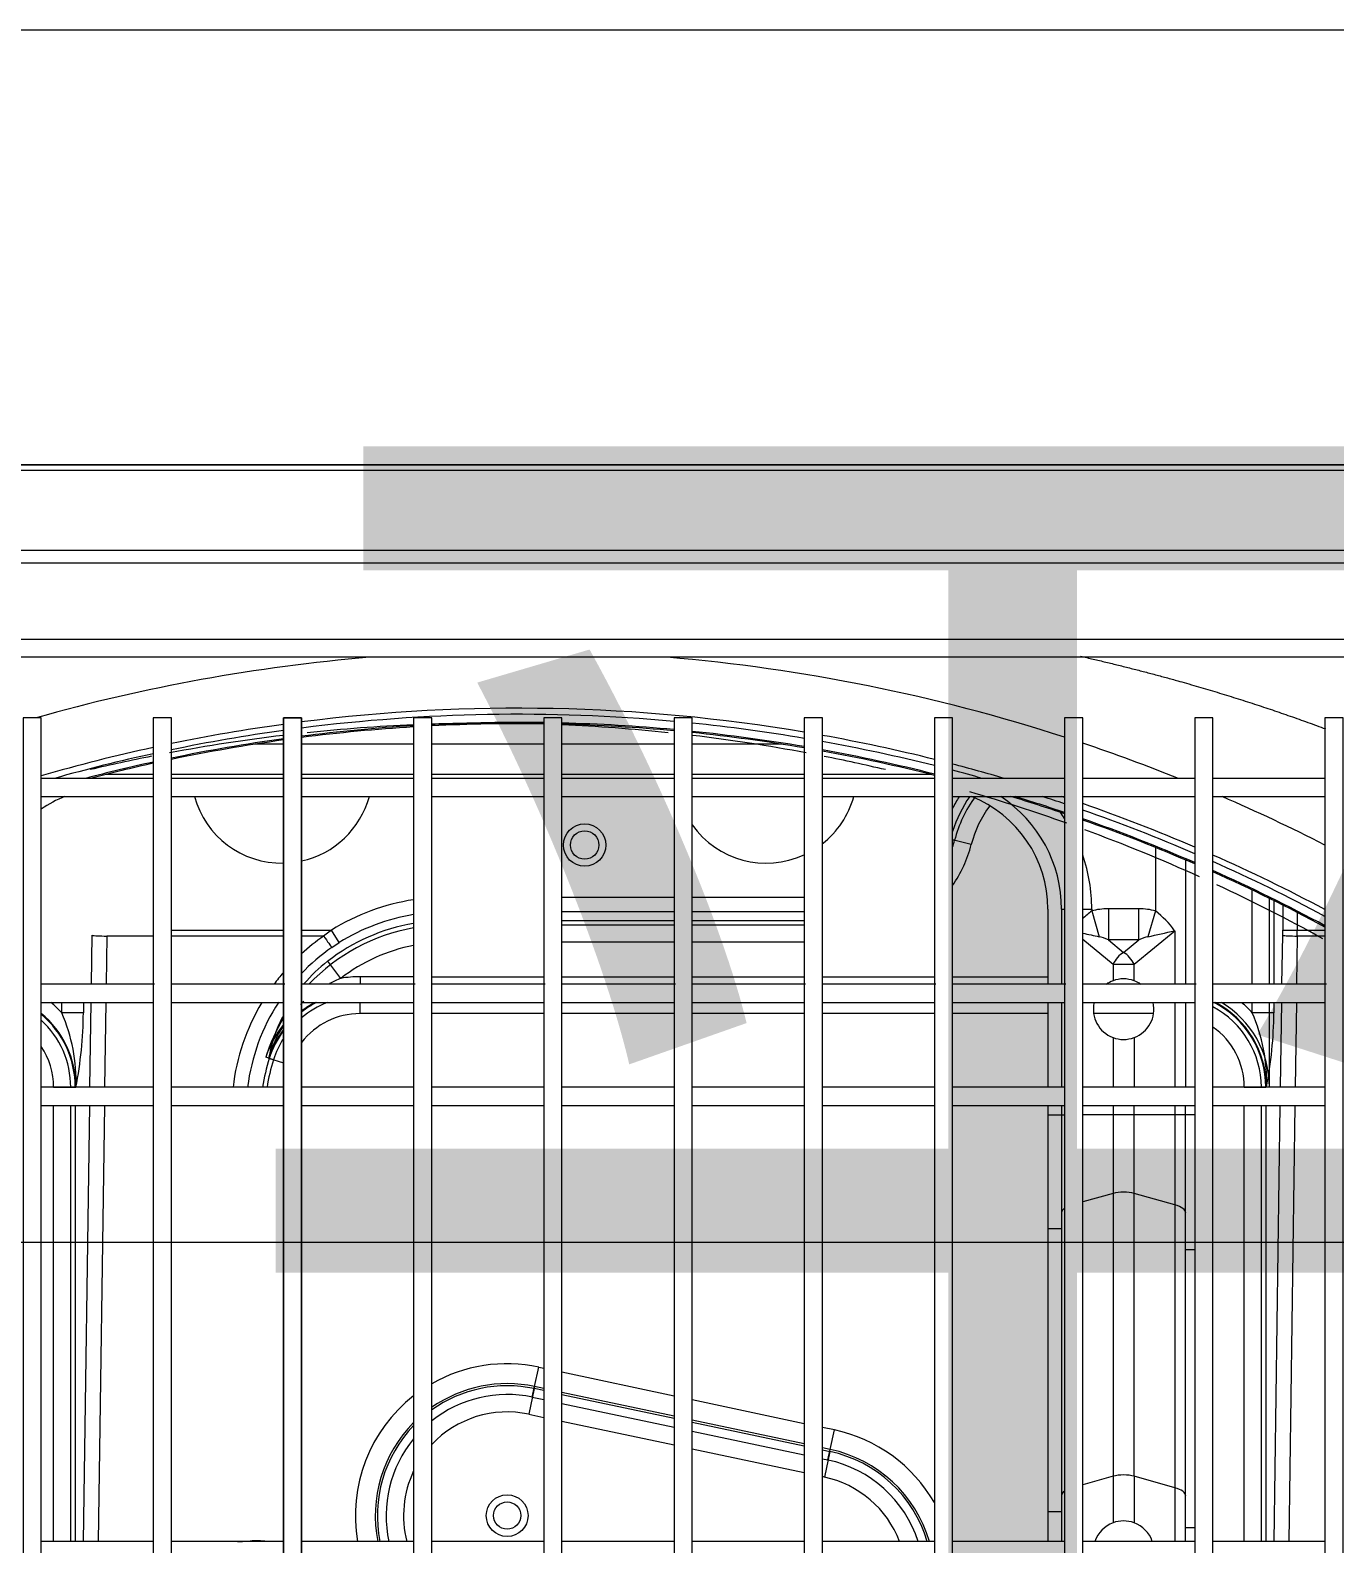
# Model space of a CAD drawing. Header units: millimetres. Extents: x 147592 to 201688, y -27981 to 8299.
# Drawn here: x 166369.6 to 166584.9, y -359.8 to -110 of the extents above; entities that cross this region are included whole.
import ezdxf

# ---------------------------------------------------------------- set-up
doc = ezdxf.new("R2010")
doc.units = ezdxf.units.MM
for name, color, linetype, lineweight in [('A-DETL-____-WIDE', 7, 'Continuous', 80), ('G-____-____-TEXT', 7, 'Continuous', 5), ('G-XREF-____-OTLN', 7, 'Continuous', 5), ('M-EQPM-____-OTLN', 7, 'Continuous', 5), ('S-FNDN-____-OTLN', 7, 'Continuous', 5)]:
    doc.layers.add(name, color=color, linetype=linetype, lineweight=lineweight)
doc.styles.add('黑体_2', font='', dxfattribs={"height": 200})
doc.styles.get('黑体_2').set_extended_font_data('SimHei')

# ---------------------------------------------------------------- blocks, each defined once
blk = doc.blocks.new('YXQH_AR_B9-20_rvt-1-二层给排水_消防平面图')
at = {"layer": 'G-____-____-TEXT', "color": 251, "true_color": 0x515151, "insert": (166395.92, -189.53), "char_height": 200, "width": 737.5525, "attachment_point": 1, "style": '黑体_2'}
blk.add_mtext('平台', dxfattribs=at)
blk = doc.blocks.new('YXQH_ST_B9-20_rvt-1-二层给排水_消防平面图')
at = {"layer": 'S-FNDN-____-OTLN', "color": 251, "lineweight": 18, "true_color": 0x515151}
for p, q in [((167600.01, -110), (165600.01, -110)), ((165600.01, -310), (167600.01, -310))]:
    blk.add_line(p, q, dxfattribs=at)
blk = doc.blocks.new('RUXYQ18BA - top_dwg-2871796-二层给排水_消防平面图')
at = {"layer": 'G-XREF-____-OTLN'}
for p, q in [((693.35, 223.41), (283.51, 223.41)), ((433.2, 203.41), (414.71, 203.41)), ((433.2, 204.07), (425.96, 204.07)), ((454.69, 204.07), (436.2, 204.07)), ((454.69, 203.41), (436.2, 203.41)), ((476.19, 204.07), (457.69, 204.07)), ((476.19, 203.41), (457.69, 203.41)), ((497.68, 204.07), (479.18, 204.07)), ((497.68, 203.41), (479.18, 203.41)), ((519.17, 204.07), (500.68, 204.07)), ((519.17, 203.41), (500.68, 203.41)), ((540.66, 204.07), (522.17, 204.07)), ((540.66, 203.41), (522.17, 203.41)), ((560.9, 204.07), (543.66, 204.07)), ((562.15, 203.41), (543.66, 203.41)), ((583.64, 203.41), (565.15, 203.41)), ((605.13, 203.41), (586.64, 203.41)), ((626.63, 203.41), (608.13, 203.41)), ((414.71, 200.42), (433.2, 200.42)), ((436.2, 200.42), (454.69, 200.42)), ((457.69, 200.42), (476.19, 200.42)), ((479.18, 200.42), (497.68, 200.42)), ((500.68, 200.42), (519.17, 200.42)), ((522.17, 200.42), (540.66, 200.42)), ((543.66, 200.42), (562.15, 200.42)), ((565.15, 200.42), (583.64, 200.42)), ((586.64, 200.42), (605.13, 200.42)), ((608.13, 200.42), (626.63, 200.42)), ((603.63, 189.94), (603.63, 169.43)), ((617.47, 169.43), (617.47, 183.59)), ((580.89, 181.83), (580.89, 169.43)), ((583.14, 181.83), (583.14, 169.43)), ((519.17, 179.22), (500.68, 179.22)), ((540.66, 179.22), (522.17, 179.22)), ((433.2, 169.43), (414.71, 169.43)), ((454.69, 169.43), (436.2, 169.43)), ((476.19, 169.43), (457.69, 169.43)), ((497.68, 169.43), (479.18, 169.43)), ((519.17, 169.43), (500.68, 169.43)), ((540.66, 169.43), (522.17, 169.43)), ((562.15, 169.43), (543.66, 169.43)), ((583.64, 169.43), (565.15, 169.43)), ((605.13, 169.43), (586.64, 169.43)), ((626.63, 169.43), (608.13, 169.43)), ((414.71, 166.43), (433.2, 166.43)), ((436.2, 166.43), (454.69, 166.43)), ((457.69, 166.43), (476.19, 166.43)), ((479.18, 166.43), (497.68, 166.43)), ((500.68, 166.43), (519.17, 166.43)), ((522.17, 166.43), (540.66, 166.43)), ((543.66, 166.43), (562.15, 166.43)), ((565.15, 166.43), (583.64, 166.43)), ((580.89, 166.43), (580.89, 152.43)), ((583.14, 166.43), (583.14, 152.43)), ((586.64, 166.43), (605.13, 166.43)), ((603.63, 166.43), (603.63, 152.43)), ((608.13, 166.43), (626.63, 166.43)), ((617.47, 152.44), (617.47, 166.43)), ((433.2, 152.43), (414.71, 152.43)), ((419.59, 152.43), (419.59, 152.44)), ((454.69, 152.43), (436.2, 152.43)), ((476.19, 152.43), (457.69, 152.43)), ((497.68, 152.43), (479.18, 152.43)), ((519.17, 152.43), (500.68, 152.43)), ((540.66, 152.43), (522.17, 152.43)), ((562.15, 152.43), (543.66, 152.43)), ((583.64, 152.43), (565.15, 152.43)), ((605.13, 152.43), (586.64, 152.43)), ((626.63, 152.43), (608.13, 152.43)), ((616.13, 152.43), (616.13, 152.44)), ((414.71, 149.44), (433.2, 149.44)), ((419.59, 77.46), (419.59, 149.44)), ((436.2, 149.44), (454.69, 149.44)), ((457.69, 149.44), (476.19, 149.44)), ((479.18, 149.44), (497.68, 149.44)), ((500.68, 149.44), (519.17, 149.44)), ((522.17, 149.44), (540.66, 149.44)), ((543.66, 149.44), (562.15, 149.44)), ((565.15, 149.44), (583.64, 149.44)), ((586.64, 149.44), (605.13, 149.44)), ((608.13, 149.44), (626.63, 149.44)), ((616.13, 77.46), (616.13, 149.44)), ((495.78, 101.29), (497.68, 100.89)), ((500.68, 100.25), (519.17, 96.32)), ((522.17, 95.69), (540.66, 91.75)), ((543.66, 91.12), (544.59, 90.92)), ((433.2, 77.46), (414.71, 77.46)), ((454.69, 77.46), (436.2, 77.46)), ((476.19, 77.46), (457.69, 77.46)), ((497.68, 77.46), (479.18, 77.46)), ((519.17, 77.46), (500.68, 77.46)), ((540.66, 77.46), (522.17, 77.46)), ((562.15, 77.46), (543.66, 77.46)), ((583.64, 77.46), (565.15, 77.46)), ((605.13, 77.46), (586.64, 77.46)), ((626.63, 77.46), (608.13, 77.46))]:
    blk.add_line(p, q, dxfattribs=at)
at = {"layer": 'G-XREF-____-OTLN', "color": 251, "true_color": 0x666666}
for p, q in [((454.69, 209.07), (450.04, 209.07)), ((476.19, 209.07), (457.69, 209.07)), ((497.68, 209.07), (479.18, 209.07)), ((519.17, 209.07), (500.68, 209.07)), ((536.91, 209.07), (522.17, 209.07)), ((425.96, 204.21), (425.96, 204.07)), ((560.9, 204.23), (560.9, 204.07)), ((583.64, 200.27), (583.21, 200.42)), ((614.63, 169.43), (614.63, 184.97)), ((500.68, 183.81), (519.17, 183.81)), ((522.17, 183.81), (540.66, 183.81)), ((618.2, 183.23), (618.2, 169.43)), ((519.17, 181.4), (500.68, 181.4)), ((500.68, 179.95), (519.17, 179.95)), ((540.66, 181.4), (522.17, 181.4)), ((522.17, 179.95), (540.66, 179.95)), ((583.14, 181.83), (583.64, 181.83)), ((622.06, 181.28), (622.06, 178.37)), ((423, 169.43), (423.11, 177.52)), ((436.2, 178.37), (454.69, 178.37)), ((454.69, 177.39), (436.2, 177.39)), ((457.69, 178.37), (462.62, 178.37)), ((619.53, 169.43), (619.65, 177.52)), ((519.17, 176.38), (500.68, 176.38)), ((540.66, 176.38), (522.17, 176.38)), ((464.19, 170.41), (462, 173.24)), ((591.64, 172.76), (595.14, 172.76)), ((479.18, 170.69), (497.68, 170.69)), ((500.68, 170.69), (519.17, 170.69)), ((522.17, 170.69), (540.66, 170.69)), ((543.66, 170.69), (562.15, 170.69)), ((565.15, 170.69), (580.89, 170.69)), ((422.76, 152.43), (422.95, 166.43)), ((425.37, 166.43), (425.17, 152.43)), ((601.82, 166.43), (601.82, 152.43)), ((619.29, 152.43), (619.49, 166.43)), ((621.91, 166.43), (621.71, 152.43)), ((497.68, 164.59), (479.18, 164.59)), ((519.17, 164.59), (500.68, 164.59)), ((540.66, 164.59), (522.17, 164.59)), ((562.15, 164.59), (543.66, 164.59)), ((580.89, 164.59), (565.15, 164.59)), ((598.33, 164.59), (588.45, 164.59)), ((591.64, 160.65), (591.64, 152.43)), ((595.14, 160.65), (595.14, 152.43)), ((453.05, 156.99), (451.78, 157.39)), ((617.47, 152.44), (616.13, 152.44)), ((616.86, 152.44), (616.86, 152.43)), ((416.76, 77.46), (416.76, 149.44)), ((420.33, 149.44), (420.33, 77.46)), ((421.7, 77.46), (422.71, 149.44)), ((425.13, 149.44), (424.12, 77.46)), ((613.29, 77.46), (613.29, 149.44)), ((616.86, 149.44), (616.86, 77.46)), ((618.24, 77.46), (619.25, 149.44)), ((621.67, 149.44), (620.66, 77.46)), ((601.82, 133.04), (595.14, 134.93)), ((583.14, 129.06), (580.89, 129.06)), ((605.13, 125.63), (603.63, 125.63)), ((500.68, 105.45), (519.17, 101.51)), ((519.17, 98.15), (500.68, 102.08)), ((500.68, 101.73), (519.17, 97.8)), ((522.17, 100.88), (540.66, 96.95)), ((540.66, 93.58), (522.17, 97.51)), ((519.17, 93.37), (500.68, 97.3)), ((522.17, 97.16), (540.66, 93.23)), ((540.66, 88.8), (522.17, 92.73)), ((591.64, 88.23), (586.64, 86.82)), ((583.14, 82.37), (580.89, 82.37)), ((603.63, 79.77), (605.13, 79.77))]:
    blk.add_line(p, q, dxfattribs=at)
at = {"layer": 'G-XREF-____-OTLN', "flags": 128}
for points in [[(183.55, 255.19), (243.11, 255.19), (262.78, 255.19), (267.56, 255.19), (1319.06, 255.19), (1323.84, 255.19), (1343.51, 255.19), (1403.06, 255.19)], [(580.89, 149.44), (580.89, 147.91), (580.89, 129.06), (580.89, 82.37), (580.89, 77.46)], [(583.14, 149.44), (583.14, 147.91), (583.14, 129.06), (583.14, 82.37), (583.14, 77.46)], [(603.63, 77.46), (603.63, 79.77), (603.63, 125.63), (603.63, 147.91), (603.63, 149.44)]]:
    blk.add_lwpolyline(points, dxfattribs=at)
at = {"layer": 'G-XREF-____-OTLN', "color": 251, "true_color": 0x666666, "flags": 128}
for points in [[(267.56, 241.08), (1319.06, 241.08), (1319.06, 254.32), (1319.06, 255.19)], [(1319.06, 241.08), (1319.06, 238.96), (267.56, 238.96), (267.56, 241.08), (267.56, 254.32), (1319.06, 254.32)], [(283.51, 223.41), (283.51, 226.41), (693.35, 226.41), (693.35, 223.41)], [(568.24, 192.5), (565.15, 193.29), (565.49, 193.21)], [(598.64, 192.01), (598.64, 181.54), (597.4, 177.29)], [(619.65, 182.51), (619.65, 178.37), (622.06, 178.37), (626.63, 178.37)], [(586.64, 181.83), (588.14, 181.83), (588.14, 181.54), (589.38, 177.29)], [(595.9, 176.77), (590.88, 176.77), (593.39, 174.7), (595.9, 176.77), (595.9, 181.9), (590.88, 181.9), (590.88, 176.77)], [(433.2, 177.39), (425.52, 177.39), (425.41, 169.43)], [(462.69, 175.53), (463.9, 176.32), (462.62, 178.37), (461.33, 177.39), (457.69, 177.39)], [(595.14, 170.01), (595.14, 172.76), (601.82, 178.27), (601.82, 169.43)], [(626.63, 177.39), (622.06, 177.39), (621.95, 169.43)], [(586.64, 176.88), (591.64, 172.76), (591.64, 170.01)], [(476.19, 170.69), (467.34, 170.69), (467.34, 169.43)], [(421.67, 166.43), (421.67, 164.73), (418.09, 164.73), (418.09, 166.43)], [(476.19, 164.59), (467.34, 164.59), (467.34, 166.43)], [(618.2, 166.43), (618.2, 164.73), (614.63, 164.73), (614.63, 166.43)], [(452.35, 157.21), (452.25, 157.24), (454.69, 156.46)], [(416.76, 152.43), (416.76, 152.44), (420.33, 152.44)], [(420.33, 152.44), (420.44, 152.44), (419.59, 152.44)], [(613.29, 152.43), (613.29, 152.44), (616.86, 152.44)], [(580.89, 147.91), (583.14, 147.91), (583.64, 147.91)], [(591.64, 149.44), (591.64, 147.91), (586.64, 147.91)], [(595.14, 88.23), (595.14, 134.93), (595.14, 147.91), (591.64, 147.91), (591.64, 134.93), (586.64, 133.52)], [(601.82, 149.44), (601.82, 147.91), (595.14, 147.91), (595.14, 149.44)], [(605.13, 147.91), (603.63, 147.91), (601.82, 147.91), (601.82, 133.04), (601.82, 86.34), (601.82, 77.46)], [(591.64, 134.93), (591.64, 88.23), (591.64, 80.55)], [(495.78, 101.29), (496.15, 103.04), (496.84, 106.26), (497.68, 106.08)], [(497.68, 102.37), (496.08, 102.7), (495.18, 98.47), (497.68, 97.94)], [(497.68, 102.72), (496.15, 103.04), (496.08, 102.7)], [(544.59, 90.92), (544.96, 92.67), (545.65, 95.89), (543.66, 96.31)], [(544.89, 92.33), (544.96, 92.67), (543.66, 92.95)], [(543.66, 92.59), (544.89, 92.33), (543.99, 88.1), (543.66, 88.17)], [(601.82, 86.34), (595.14, 88.23), (595.14, 80.55)], [(450.91, 77.6), (449.53, 77.6), (451.64, 77.6)]]:
    blk.add_lwpolyline(points, dxfattribs=at)
at = {"layer": 'G-XREF-____-OTLN', "flags": 128}
for points in [[(411.71, -361.36), (414.71, -361.36), (414.71, 213.41), (411.71, 213.41)], [(433.2, -361.36), (436.2, -361.36), (436.2, 213.41), (433.2, 213.41)], [(454.69, 213.41), (457.69, 213.41), (457.69, -361.36), (454.69, -361.36)], [(476.19, -361.36), (479.18, -361.36), (479.18, 213.41), (476.19, 213.41)], [(500.68, -361.36), (500.68, 213.41), (497.68, 213.41), (497.68, -361.36)], [(522.17, -361.36), (522.17, 213.41), (519.17, 213.41), (519.17, -361.36)], [(543.66, -361.36), (543.66, 213.41), (540.66, 213.41), (540.66, -361.36)], [(565.15, -361.36), (565.15, 213.41), (562.15, 213.41), (562.15, -361.36)], [(586.64, -361.36), (586.64, 213.41), (583.64, 213.41), (583.64, -361.36)], [(608.13, -361.36), (608.13, 213.41), (605.13, 213.41), (605.13, -361.36)], [(629.62, -361.36), (629.62, 213.41), (626.63, 213.41), (626.63, -361.36)]]:
    blk.add_lwpolyline(points, close=True, dxfattribs=at)
at = {"layer": 'G-XREF-____-OTLN'}
for centre, radius in [((504.42, 192.42), 3.5), ((504.42, 192.42), 3.5), ((504.42, 192.42), 2.35), ((491.63, 81.74), 2.25)]:
    blk.add_circle(centre, radius, dxfattribs=at)
at = {"layer": 'G-XREF-____-OTLN', "color": 251, "true_color": 0x666666}
blk.add_circle((491.63, 81.74), 3.45, dxfattribs=at)
at = {"layer": 'G-XREF-____-OTLN'}
for centre, radius, start, end in [((493.47, -68.44), 292.88, 94.8137, 105.7736), ((493.47, -68.44), 292.88, 72.0691, 85.1863), ((493.47, -68.44), 281.09, 89.143, 92.9138), ((493.47, -68.44), 280.89, 89.1424, 92.9158), ((493.47, -68.44), 281.09, 84.755, 88.5316), ((493.47, -68.44), 280.89, 84.7513, 88.5306), ((493.47, -68.44), 281.09, 97.9298, 101.7563), ((493.47, -68.44), 281.09, 93.526, 97.3131), ((493.47, -68.44), 280.89, 93.5285, 97.3183), ((493.47, -68.44), 281.09, 80.3358, 84.1409), ((493.47, -68.44), 280.89, 80.3289, 84.1367), ((493.47, -68.44), 280.89, 97.9355, 101.7648), ((493.47, -68.44), 281.09, 75.8577, 79.7152), ((493.47, -68.44), 280.89, 75.8474, 79.7078), ((493.47, -68.44), 292.88, 68.158, 71.4514), ((493.47, -68.44), 281.09, 102.3814, 104.723), ((493.47, -68.44), 280.89, 102.3903, 104.567), ((425.96, 181.83), 22.24, 90, 91.5463), ((560.9, 181.83), 22.24, 88.1957, 90), ((425.96, 181.83), 19.99, 111.5893, 124.2289), ((454.44, 204.42), 14.99, 195.4783, 270.955), ((454.44, 204.42), 14.99, 195.4783, 270.955), ((454.44, 204.42), 14.99, 282.5133, 344.5217), ((454.44, 204.42), 14.99, 282.5133, 344.5217), ((534.41, 204.42), 14.99, 308.0731, 344.5217), ((534.41, 204.42), 14.99, 308.0731, 344.5217), ((586.14, 187.87), 21.33, 143.9877, 165.5225), ((560.9, 181.83), 19.99, 0, 68.4107), ((560.9, 181.83), 22.24, 360, 56.7009), ((493.47, -68.44), 280.89, 71.2755, 73.172), ((493.47, -68.44), 281.09, 71.2893, 73.0377), ((493.47, -68.44), 292.88, 62.959, 66.6318), ((534.41, 204.42), 14.99, 215.2475, 294.6243), ((534.41, 204.42), 14.99, 215.2475, 294.6243), ((493.47, -68.44), 281.09, 66.5938, 70.6427), ((493.47, -68.44), 280.89, 66.5761, 70.6284), ((547.43, 197.87), 18.65, 341.8306, 345.5225), ((493.47, -68.44), 281.09, 61.7249, 65.926), ((493.47, -68.44), 280.89, 61.703, 65.9078), ((481.63, 147.89), 31.33, 100.0077, 136.5654), ((593.39, 165.33), 5, 110.4923, 124.9771), ((593.39, 165.33), 5, 69.5077, 110.4923), ((593.39, 165.33), 5, 55.0229, 69.5077), ((467.34, 152.44), 14.99, 111.0723, 130.0555), ((593.39, 165.33), 5, 167.3273, 249.5077), ((593.39, 165.33), 5, 290.4923, 12.6727), ((601.14, 152.44), 14.99, 0, 62.1819), ((601.14, 152.44), 16.33, 0, 58.9389), ((404.6, 152.44), 14.99, 0, 47.5983), ((481.63, 147.89), 31.33, 149.2952, 162.3421), ((467.34, 152.44), 16.33, 140.7476, 162.3421), ((467.34, 152.44), 14.99, 147.5148, 162.3421), ((593.39, 165.33), 5, 249.5077, 290.4923), ((481.63, 147.89), 29.99, 162.3421, 171.2824), ((491.63, 81.74), 19.99, 78, 128.4851), ((491.63, 81.74), 19.99, 140.5619, 192.3421), ((540.43, 71.36), 19.99, 17.7687, 78), ((593.39, 75.87), 5, 110.4923, 161.0524), ((593.39, 75.87), 5, 69.5077, 110.4923), ((593.39, 75.87), 5, 18.8502, 69.5077)]:
    blk.add_arc(centre, radius, start, end, dxfattribs=at)
at = {"layer": 'G-XREF-____-OTLN', "color": 251, "true_color": 0x666666}
for centre, radius, start, end in [((493.47, -68.44), 283.44, 80.4168, 97.2521), ((493.47, -68.44), 282.44, 84.7802, 97.2779), ((493.47, -68.44), 282.44, 80.3826, 84.169), ((493.47, -68.44), 283.44, 97.8636, 101.6574), ((493.47, -68.44), 282.44, 97.8916, 101.6992), ((493.47, -68.44), 283.44, 75.9775, 79.8014), ((493.47, -68.44), 283.44, 102.277, 106.1339), ((493.47, -68.44), 282.44, 102.3212, 105.7333), ((493.47, -68.44), 282.44, 75.9268, 79.765), ((493.47, -68.44), 283.44, 73.5647, 75.3518), ((493.47, -68.44), 282.44, 74.2667, 75.2988), ((586.14, 187.87), 22.07, 145.3621, 162.0492), ((586.14, 187.87), 23.51, 147.7649, 153.2213), ((493.47, -68.44), 282.44, 71.3822, 72.1602), ((586.14, 187.87), 18.49, 143.3883, 165.5225), ((560.9, 181.83), 27.24, 33.3985, 35.9246), ((493.47, -68.44), 283.44, 66.7994, 70.8097), ((493.47, -68.44), 282.44, 66.7125, 70.7391), ((547.43, 197.87), 21.49, 325.5548, 345.5225), ((560.9, 181.83), 27.24, 360, 19.0991), ((493.47, -68.44), 283.44, 61.9803, 66.1383), ((493.47, -68.44), 282.44, 61.8724, 66.0485), ((481.63, 147.89), 35.92, 98.7166, 121.9533), ((481.63, 147.89), 33.51, 99.3499, 121.9533), ((596.88, 169.83), 14.61, 126.7634, 134.6389), ((589.89, 169.83), 14.61, 35.2865, 53.2366), ((481.63, 147.89), 32.06, 99.7761, 127.7577), ((642.55, 427.54), 255.84, 257.3763, 258.005), ((544.23, 427.54), 255.84, 281.995, 283.0085), ((481.63, 148.39), 33.1, 124.9181, 136.4931), ((481.63, 147.89), 28.49, 101.0165, 127.7577), ((478.2, 152.4), 26.4, 127.8643, 139.6339), ((471.55, 151.75), 20.07, 111.5401, 117.3761), ((467.34, 152.44), 18.25, 90, 99.9613), ((404.6, 152.44), 18.25, 42.3168, 50.0509), ((481.63, 148.39), 33.1, 146.8575, 172.9569), ((471.55, 151.75), 20.07, 132.1958, 134.4716), ((467.34, 152.44), 15.73, 117.1832, 127.8413), ((467.34, 152.44), 15.84, 117.9372, 127.5373), ((601.14, 152.44), 15.73, 0, 62.8168), ((601.14, 152.44), 15.84, 0, 62.0628), ((601.14, 152.44), 18.25, 42.3168, 50.0509), ((404.6, 152.44), 15.84, 0, 50.3249), ((404.6, 152.44), 15.73, 0, 49.9966), ((392.13, 153.41), 28.33, 358.0352, 23.5451), ((354.56, 165.24), 67.11, 349.001, 359.5582), ((478.2, 152.4), 26.4, 153.7808, 169.4295), ((471.55, 151.75), 20.07, 147.4294, 164.1064), ((467.34, 152.44), 12.16, 90, 142.5392), ((601.14, 152.44), 12.16, 0, 54.8572), ((588.66, 153.41), 28.33, 358.0352, 23.5451), ((551.09, 165.24), 67.11, 349.001, 359.5582), ((467.34, 152.44), 15.84, 142.9998, 162.3421), ((467.34, 152.44), 15.73, 143.527, 162.3421), ((404.6, 152.44), 12.16, 0, 33.7207), ((481.63, 147.89), 30.72, 162.3421, 171.4924), ((491.63, 81.74), 25.07, 78, 119.752), ((491.63, 81.74), 21.78, 78, 124.8336), ((491.63, 81.74), 21.43, 78, 125.4803), ((491.63, 81.74), 25.07, 128.0145, 189.8139), ((491.63, 81.74), 17.11, 78, 136.6593), ((491.63, 81.74), 21.78, 135.1434, 191.3143), ((491.63, 81.74), 21.43, 136.0814, 191.4996), ((540.43, 71.36), 25.07, 29.9708, 78), ((540.43, 71.36), 21.78, 16.2667, 78), ((540.43, 71.36), 21.43, 16.537, 78), ((491.63, 81.74), 17.11, 154.5004, 194.4659), ((540.43, 71.36), 17.11, 20.8949, 78)]:
    blk.add_arc(centre, radius, start, end, dxfattribs=at)
for centre, major_axis, ratio, start_param, end_param in [((599.44, 167.76), (-14.36, 11.85), 0.536964, 5.706357, 5.933046), ((587.33, 167.76), (14.36, 11.85), 0.536964, 0.350139, 0.576828), ((425.52, 177.52), (-2.5, 0.04), 0.052331, 0.262167, 1.571531), ((481.63, 148.26), (0, 35.51), 0.999901, 0.608792, 0.739858), ((461.33, 177.52), (-1.43, 2.05), 0.029959, 1.613741, 2.879673), ((615.29, 178.37), (0, 16.29), 0.267949, 4.660029, 4.712389), ((622.06, 177.52), (-2.5, 0.04), 0.052331, 0.262167, 1.571531), ((617.7, 178.37), (0, 18.79), 0.232318, 4.660029, 4.712389), ((599.44, 167.76), (-11.36, 9.37), 0.186691, 5.706357, 5.933046), ((587.33, 167.76), (11.36, 9.37), 0.186691, 0.350139, 0.576828), ((593.39, 172.76), (1.75, 2.12), 0.536964, 0.993968, 1.987936), ((593.39, 172.76), (-1.75, 2.12), 0.536964, 4.295249, 5.289217), ((481.63, 148.26), (0, 35.51), 0.999901, 0.861231, 0.93202), ((481.63, 148.26), (0, 35.51), 0.999901, 1.033564, 1.452881), ((593.39, 134.2), (2.75, 0), 0.342874, 0.880829, 2.260763), ((588.14, 131.72), (5, 0), 0.342874, 2.690566, 3.141593), ((598.64, 131.72), (5, 0), 0.342874, 0, 0.880829), ((593.39, 87.51), (2.75, 0), 0.342874, 0.880829, 2.260763), ((588.14, 85.02), (5, 0), 0.342874, 2.690566, 3.141593), ((598.64, 85.02), (5, 0), 0.342874, 0, 0.880829), ((447.12, 77.6), (2.5, 0.04), 0.052331, 4.711654, 6.021018)]:
    blk.add_ellipse(centre, major_axis=major_axis, ratio=ratio, start_param=start_param, end_param=end_param, dxfattribs=at)
blk.add_open_spline([(586.27, 223.59), (594.82, 221.65), (603.07, 219.32), (615.21, 215.89), (626.7, 211.6)], degree=2, knots=[0.1875174, 0.1875174, 0.1875174, 0.2857143, 0.2857143, 0.4205074, 0.4205074, 0.4205074], dxfattribs=at)
blk = doc.blocks.new('RUXYQ18BA - top_dwg-V211-二层给排水_消防平面图')
at = {"layer": 'A-DETL-____-WIDE'}
blk.add_line((616.86, 152.44), (616.86, 152.43), dxfattribs=at)
at = {"layer": 'G-XREF-____-OTLN'}
for p, q in [((693.35, 223.41), (283.51, 223.41)), ((433.2, 203.41), (414.71, 203.41)), ((433.2, 204.07), (425.96, 204.07)), ((454.69, 204.07), (436.2, 204.07)), ((454.69, 203.41), (436.2, 203.41)), ((476.19, 204.07), (457.69, 204.07)), ((476.19, 203.41), (457.69, 203.41)), ((497.68, 204.07), (479.18, 204.07)), ((497.68, 203.41), (479.18, 203.41)), ((519.17, 204.07), (500.68, 204.07)), ((519.17, 203.41), (500.68, 203.41)), ((540.66, 204.07), (522.17, 204.07)), ((540.66, 203.41), (522.17, 203.41)), ((560.9, 204.07), (543.66, 204.07)), ((562.15, 203.41), (543.66, 203.41)), ((583.64, 203.41), (565.15, 203.41)), ((605.13, 203.41), (586.64, 203.41)), ((626.63, 203.41), (608.13, 203.41)), ((414.71, 200.42), (433.2, 200.42)), ((436.2, 200.42), (454.69, 200.42)), ((457.69, 200.42), (476.19, 200.42)), ((479.18, 200.42), (497.68, 200.42)), ((500.68, 200.42), (519.17, 200.42)), ((522.17, 200.42), (540.66, 200.42)), ((543.66, 200.42), (562.15, 200.42)), ((565.15, 200.42), (583.64, 200.42)), ((586.64, 200.42), (605.13, 200.42)), ((608.13, 200.42), (626.63, 200.42)), ((603.63, 189.94), (603.63, 169.43)), ((617.47, 169.43), (617.47, 183.59)), ((580.89, 181.83), (580.89, 169.43)), ((583.14, 181.83), (583.14, 169.43)), ((519.17, 179.22), (500.68, 179.22)), ((540.66, 179.22), (522.17, 179.22)), ((433.2, 169.43), (414.71, 169.43)), ((454.69, 169.43), (436.2, 169.43)), ((476.19, 169.43), (457.69, 169.43)), ((497.68, 169.43), (479.18, 169.43)), ((519.17, 169.43), (500.68, 169.43)), ((540.66, 169.43), (522.17, 169.43)), ((562.15, 169.43), (543.66, 169.43)), ((583.64, 169.43), (565.15, 169.43)), ((605.13, 169.43), (586.64, 169.43)), ((626.63, 169.43), (608.13, 169.43)), ((414.71, 166.43), (433.2, 166.43)), ((436.2, 166.43), (454.69, 166.43)), ((457.69, 166.43), (476.19, 166.43)), ((479.18, 166.43), (497.68, 166.43)), ((500.68, 166.43), (519.17, 166.43)), ((522.17, 166.43), (540.66, 166.43)), ((543.66, 166.43), (562.15, 166.43)), ((565.15, 166.43), (583.64, 166.43)), ((580.89, 166.43), (580.89, 152.43)), ((583.14, 166.43), (583.14, 152.43)), ((586.64, 166.43), (605.13, 166.43)), ((603.63, 166.43), (603.63, 152.43)), ((608.13, 166.43), (626.63, 166.43)), ((617.47, 152.44), (617.47, 166.43)), ((433.2, 152.43), (414.71, 152.43)), ((419.59, 152.43), (419.59, 152.44)), ((454.69, 152.43), (436.2, 152.43)), ((476.19, 152.43), (457.69, 152.43)), ((497.68, 152.43), (479.18, 152.43)), ((519.17, 152.43), (500.68, 152.43)), ((540.66, 152.43), (522.17, 152.43)), ((562.15, 152.43), (543.66, 152.43)), ((583.64, 152.43), (565.15, 152.43)), ((605.13, 152.43), (586.64, 152.43)), ((626.63, 152.43), (608.13, 152.43)), ((616.13, 152.43), (616.13, 152.44)), ((414.71, 149.44), (433.2, 149.44)), ((419.59, 77.46), (419.59, 149.44)), ((436.2, 149.44), (454.69, 149.44)), ((457.69, 149.44), (476.19, 149.44)), ((479.18, 149.44), (497.68, 149.44)), ((500.68, 149.44), (519.17, 149.44)), ((522.17, 149.44), (540.66, 149.44)), ((543.66, 149.44), (562.15, 149.44)), ((565.15, 149.44), (583.64, 149.44)), ((586.64, 149.44), (605.13, 149.44)), ((608.13, 149.44), (626.63, 149.44)), ((616.13, 77.46), (616.13, 149.44)), ((495.78, 101.29), (497.68, 100.89)), ((500.68, 100.25), (519.17, 96.32)), ((522.17, 95.69), (540.66, 91.75)), ((543.66, 91.12), (544.59, 90.92)), ((433.2, 77.46), (414.71, 77.46)), ((454.69, 77.46), (436.2, 77.46)), ((476.19, 77.46), (457.69, 77.46)), ((497.68, 77.46), (479.18, 77.46)), ((519.17, 77.46), (500.68, 77.46)), ((540.66, 77.46), (522.17, 77.46)), ((562.15, 77.46), (543.66, 77.46)), ((583.64, 77.46), (565.15, 77.46)), ((605.13, 77.46), (586.64, 77.46)), ((626.63, 77.46), (608.13, 77.46))]:
    blk.add_line(p, q, dxfattribs=at)
at = {"layer": 'G-XREF-____-OTLN', "color": 251, "true_color": 0x666666}
for p, q in [((454.69, 209.07), (450.04, 209.07)), ((476.19, 209.07), (457.69, 209.07)), ((497.68, 209.07), (479.18, 209.07)), ((519.17, 209.07), (500.68, 209.07)), ((536.91, 209.07), (522.17, 209.07)), ((425.96, 204.21), (425.96, 204.07)), ((560.9, 204.23), (560.9, 204.07)), ((583.64, 200.27), (583.21, 200.42)), ((614.63, 169.43), (614.63, 184.97)), ((500.68, 183.81), (519.17, 183.81)), ((522.17, 183.81), (540.66, 183.81)), ((618.2, 183.23), (618.2, 169.43)), ((519.17, 181.4), (500.68, 181.4)), ((500.68, 179.95), (519.17, 179.95)), ((540.66, 181.4), (522.17, 181.4)), ((522.17, 179.95), (540.66, 179.95)), ((583.14, 181.83), (583.64, 181.83)), ((622.06, 181.28), (622.06, 178.37)), ((423, 169.43), (423.11, 177.52)), ((436.2, 178.37), (454.69, 178.37)), ((454.69, 177.39), (436.2, 177.39)), ((457.69, 178.37), (462.62, 178.37)), ((619.53, 169.43), (619.65, 177.52)), ((519.17, 176.38), (500.68, 176.38)), ((540.66, 176.38), (522.17, 176.38)), ((464.19, 170.41), (462, 173.24)), ((591.64, 172.76), (595.14, 172.76)), ((479.18, 170.69), (497.68, 170.69)), ((500.68, 170.69), (519.17, 170.69)), ((522.17, 170.69), (540.66, 170.69)), ((543.66, 170.69), (562.15, 170.69)), ((565.15, 170.69), (580.89, 170.69)), ((422.76, 152.43), (422.95, 166.43)), ((425.37, 166.43), (425.17, 152.43)), ((601.82, 166.43), (601.82, 152.43)), ((619.29, 152.43), (619.49, 166.43)), ((621.91, 166.43), (621.71, 152.43)), ((497.68, 164.59), (479.18, 164.59)), ((519.17, 164.59), (500.68, 164.59)), ((540.66, 164.59), (522.17, 164.59)), ((562.15, 164.59), (543.66, 164.59)), ((580.89, 164.59), (565.15, 164.59)), ((598.33, 164.59), (588.45, 164.59)), ((591.64, 160.65), (591.64, 152.43)), ((595.14, 160.65), (595.14, 152.43)), ((453.05, 156.99), (451.78, 157.39)), ((617.47, 152.44), (616.13, 152.44)), ((616.86, 152.44), (616.86, 152.43)), ((416.76, 77.46), (416.76, 149.44)), ((420.33, 149.44), (420.33, 77.46)), ((421.7, 77.46), (422.71, 149.44)), ((425.13, 149.44), (424.12, 77.46)), ((613.29, 77.46), (613.29, 149.44)), ((616.86, 149.44), (616.86, 77.46)), ((618.24, 77.46), (619.25, 149.44)), ((621.67, 149.44), (620.66, 77.46)), ((601.82, 133.04), (595.14, 134.93)), ((583.14, 129.06), (580.89, 129.06)), ((605.13, 125.63), (603.63, 125.63)), ((500.68, 105.45), (519.17, 101.51)), ((519.17, 98.15), (500.68, 102.08)), ((500.68, 101.73), (519.17, 97.8)), ((522.17, 100.88), (540.66, 96.95)), ((540.66, 93.58), (522.17, 97.51)), ((519.17, 93.37), (500.68, 97.3)), ((522.17, 97.16), (540.66, 93.23)), ((540.66, 88.8), (522.17, 92.73)), ((591.64, 88.23), (586.64, 86.82)), ((583.14, 82.37), (580.89, 82.37)), ((603.63, 79.77), (605.13, 79.77))]:
    blk.add_line(p, q, dxfattribs=at)
at = {"layer": 'G-XREF-____-OTLN', "flags": 128}
for points in [[(183.55, 255.19), (243.11, 255.19), (262.78, 255.19), (267.56, 255.19), (1319.06, 255.19), (1323.84, 255.19), (1343.51, 255.19), (1403.06, 255.19)], [(580.89, 149.44), (580.89, 147.91), (580.89, 129.06), (580.89, 82.37), (580.89, 77.46)], [(583.14, 149.44), (583.14, 147.91), (583.14, 129.06), (583.14, 82.37), (583.14, 77.46)], [(603.63, 77.46), (603.63, 79.77), (603.63, 125.63), (603.63, 147.91), (603.63, 149.44)]]:
    blk.add_lwpolyline(points, dxfattribs=at)
at = {"layer": 'G-XREF-____-OTLN', "color": 251, "true_color": 0x666666, "flags": 128}
for points in [[(267.56, 241.08), (1319.06, 241.08), (1319.06, 254.32), (1319.06, 255.19)], [(1319.06, 241.08), (1319.06, 238.96), (267.56, 238.96), (267.56, 241.08), (267.56, 254.32), (1319.06, 254.32)], [(283.51, 223.41), (283.51, 226.41), (693.35, 226.41), (693.35, 223.41)], [(568.24, 192.5), (565.15, 193.29), (565.49, 193.21)], [(598.64, 192.01), (598.64, 181.54), (597.4, 177.29)], [(619.65, 182.51), (619.65, 178.37), (622.06, 178.37), (626.63, 178.37)], [(586.64, 181.83), (588.14, 181.83), (588.14, 181.54), (589.38, 177.29)], [(595.9, 176.77), (590.88, 176.77), (593.39, 174.7), (595.9, 176.77), (595.9, 181.9), (590.88, 181.9), (590.88, 176.77)], [(433.2, 177.39), (425.52, 177.39), (425.41, 169.43)], [(462.69, 175.53), (463.9, 176.32), (462.62, 178.37), (461.33, 177.39), (457.69, 177.39)], [(595.14, 170.01), (595.14, 172.76), (601.82, 178.27), (601.82, 169.43)], [(626.63, 177.39), (622.06, 177.39), (621.95, 169.43)], [(586.64, 176.88), (591.64, 172.76), (591.64, 170.01)], [(476.19, 170.69), (467.34, 170.69), (467.34, 169.43)], [(421.67, 166.43), (421.67, 164.73), (418.09, 164.73), (418.09, 166.43)], [(476.19, 164.59), (467.34, 164.59), (467.34, 166.43)], [(618.2, 166.43), (618.2, 164.73), (614.63, 164.73), (614.63, 166.43)], [(452.35, 157.21), (452.25, 157.24), (454.69, 156.46)], [(416.76, 152.43), (416.76, 152.44), (420.33, 152.44)], [(420.33, 152.44), (420.44, 152.44), (419.59, 152.44)], [(613.29, 152.43), (613.29, 152.44), (616.86, 152.44)], [(580.89, 147.91), (583.14, 147.91), (583.64, 147.91)], [(591.64, 149.44), (591.64, 147.91), (586.64, 147.91)], [(595.14, 88.23), (595.14, 134.93), (595.14, 147.91), (591.64, 147.91), (591.64, 134.93), (586.64, 133.52)], [(601.82, 149.44), (601.82, 147.91), (595.14, 147.91), (595.14, 149.44)], [(605.13, 147.91), (603.63, 147.91), (601.82, 147.91), (601.82, 133.04), (601.82, 86.34), (601.82, 77.46)], [(591.64, 134.93), (591.64, 88.23), (591.64, 80.55)], [(495.78, 101.29), (496.15, 103.04), (496.84, 106.26), (497.68, 106.08)], [(497.68, 102.37), (496.08, 102.7), (495.18, 98.47), (497.68, 97.94)], [(497.68, 102.72), (496.15, 103.04), (496.08, 102.7)], [(544.59, 90.92), (544.96, 92.67), (545.65, 95.89), (543.66, 96.31)], [(544.89, 92.33), (544.96, 92.67), (543.66, 92.95)], [(543.66, 92.59), (544.89, 92.33), (543.99, 88.1), (543.66, 88.17)], [(601.82, 86.34), (595.14, 88.23), (595.14, 80.55)], [(450.91, 77.6), (449.53, 77.6), (451.64, 77.6)]]:
    blk.add_lwpolyline(points, dxfattribs=at)
at = {"layer": 'G-XREF-____-OTLN', "flags": 128}
for points in [[(411.71, -361.36), (414.71, -361.36), (414.71, 213.41), (411.71, 213.41)], [(433.2, -361.36), (436.2, -361.36), (436.2, 213.41), (433.2, 213.41)], [(454.69, 213.41), (457.69, 213.41), (457.69, -361.36), (454.69, -361.36)], [(476.19, -361.36), (479.18, -361.36), (479.18, 213.41), (476.19, 213.41)], [(500.68, -361.36), (500.68, 213.41), (497.68, 213.41), (497.68, -361.36)], [(522.17, -361.36), (522.17, 213.41), (519.17, 213.41), (519.17, -361.36)], [(543.66, -361.36), (543.66, 213.41), (540.66, 213.41), (540.66, -361.36)], [(565.15, -361.36), (565.15, 213.41), (562.15, 213.41), (562.15, -361.36)], [(586.64, -361.36), (586.64, 213.41), (583.64, 213.41), (583.64, -361.36)], [(608.13, -361.36), (608.13, 213.41), (605.13, 213.41), (605.13, -361.36)], [(629.62, -361.36), (629.62, 213.41), (626.63, 213.41), (626.63, -361.36)]]:
    blk.add_lwpolyline(points, close=True, dxfattribs=at)
at = {"layer": 'G-XREF-____-OTLN'}
for centre, radius in [((504.42, 192.42), 3.5), ((504.42, 192.42), 3.5), ((504.42, 192.42), 2.35), ((491.63, 81.74), 2.25)]:
    blk.add_circle(centre, radius, dxfattribs=at)
at = {"layer": 'G-XREF-____-OTLN', "color": 251, "true_color": 0x666666}
blk.add_circle((491.63, 81.74), 3.45, dxfattribs=at)
at = {"layer": 'G-XREF-____-OTLN'}
for centre, radius, start, end in [((493.47, -68.44), 292.88, 94.8137, 105.7736), ((493.47, -68.44), 292.88, 72.0691, 85.1863), ((493.47, -68.44), 281.09, 89.143, 92.9138), ((493.47, -68.44), 280.89, 89.1424, 92.9158), ((493.47, -68.44), 281.09, 84.755, 88.5316), ((493.47, -68.44), 280.89, 84.7513, 88.5306), ((493.47, -68.44), 281.09, 97.9298, 101.7563), ((493.47, -68.44), 281.09, 93.526, 97.3131), ((493.47, -68.44), 280.89, 93.5285, 97.3183), ((493.47, -68.44), 281.09, 80.3358, 84.1409), ((493.47, -68.44), 280.89, 80.3289, 84.1367), ((493.47, -68.44), 280.89, 97.9355, 101.7648), ((493.47, -68.44), 281.09, 75.8577, 79.7152), ((493.47, -68.44), 280.89, 75.8474, 79.7078), ((493.47, -68.44), 292.88, 68.158, 71.4514), ((493.47, -68.44), 281.09, 102.3814, 104.723), ((493.47, -68.44), 280.89, 102.3903, 104.567), ((425.96, 181.83), 22.24, 90, 91.5463), ((560.9, 181.83), 22.24, 88.1957, 90), ((425.96, 181.83), 19.99, 111.5893, 124.2289), ((454.44, 204.42), 14.99, 195.4783, 270.955), ((454.44, 204.42), 14.99, 195.4783, 270.955), ((454.44, 204.42), 14.99, 282.5133, 344.5217), ((454.44, 204.42), 14.99, 282.5133, 344.5217), ((534.41, 204.42), 14.99, 308.0731, 344.5217), ((534.41, 204.42), 14.99, 308.0731, 344.5217), ((586.14, 187.87), 21.33, 143.9877, 165.5225), ((560.9, 181.83), 19.99, 0, 68.4107), ((560.9, 181.83), 22.24, 360, 56.7009), ((493.47, -68.44), 280.89, 71.2755, 73.172), ((493.47, -68.44), 281.09, 71.2893, 73.0377), ((493.47, -68.44), 292.88, 62.959, 66.6318), ((534.41, 204.42), 14.99, 215.2475, 294.6243), ((534.41, 204.42), 14.99, 215.2475, 294.6243), ((493.47, -68.44), 281.09, 66.5938, 70.6427), ((493.47, -68.44), 280.89, 66.5761, 70.6284), ((547.43, 197.87), 18.65, 341.8306, 345.5225), ((493.47, -68.44), 281.09, 61.7249, 65.926), ((493.47, -68.44), 280.89, 61.703, 65.9078), ((481.63, 147.89), 31.33, 100.0077, 136.5654), ((593.39, 165.33), 5, 110.4923, 124.9771), ((593.39, 165.33), 5, 69.5077, 110.4923), ((593.39, 165.33), 5, 55.0229, 69.5077), ((467.34, 152.44), 14.99, 111.0723, 130.0555), ((593.39, 165.33), 5, 167.3273, 249.5077), ((593.39, 165.33), 5, 290.4923, 12.6727), ((601.14, 152.44), 14.99, 0, 62.1819), ((601.14, 152.44), 16.33, 0, 58.9389), ((404.6, 152.44), 14.99, 0, 47.5983), ((481.63, 147.89), 31.33, 149.2952, 162.3421), ((467.34, 152.44), 16.33, 140.7476, 162.3421), ((467.34, 152.44), 14.99, 147.5148, 162.3421), ((593.39, 165.33), 5, 249.5077, 290.4923), ((481.63, 147.89), 29.99, 162.3421, 171.2824), ((491.63, 81.74), 19.99, 78, 128.4851), ((491.63, 81.74), 19.99, 140.5619, 192.3421), ((540.43, 71.36), 19.99, 17.7687, 78), ((593.39, 75.87), 5, 110.4923, 161.0524), ((593.39, 75.87), 5, 69.5077, 110.4923), ((593.39, 75.87), 5, 18.8502, 69.5077)]:
    blk.add_arc(centre, radius, start, end, dxfattribs=at)
at = {"layer": 'G-XREF-____-OTLN', "color": 251, "true_color": 0x666666}
for centre, radius, start, end in [((493.47, -68.44), 283.44, 80.4168, 97.2521), ((493.47, -68.44), 282.44, 84.7802, 97.2779), ((493.47, -68.44), 282.44, 80.3826, 84.169), ((493.47, -68.44), 283.44, 97.8636, 101.6574), ((493.47, -68.44), 282.44, 97.8916, 101.6992), ((493.47, -68.44), 283.44, 75.9775, 79.8014), ((493.47, -68.44), 283.44, 102.277, 106.1339), ((493.47, -68.44), 282.44, 102.3212, 105.7333), ((493.47, -68.44), 282.44, 75.9268, 79.765), ((493.47, -68.44), 283.44, 73.5647, 75.3518), ((493.47, -68.44), 282.44, 74.2667, 75.2988), ((586.14, 187.87), 22.07, 145.3621, 162.0492), ((586.14, 187.87), 23.51, 147.7649, 153.2213), ((493.47, -68.44), 282.44, 71.3822, 72.1602), ((586.14, 187.87), 18.49, 143.3883, 165.5225), ((560.9, 181.83), 27.24, 33.3985, 35.9246), ((493.47, -68.44), 283.44, 66.7994, 70.8097), ((493.47, -68.44), 282.44, 66.7125, 70.7391), ((547.43, 197.87), 21.49, 325.5548, 345.5225), ((560.9, 181.83), 27.24, 360, 19.0991), ((493.47, -68.44), 283.44, 61.9803, 66.1383), ((493.47, -68.44), 282.44, 61.8724, 66.0485), ((481.63, 147.89), 35.92, 98.7166, 121.9533), ((481.63, 147.89), 33.51, 99.3499, 121.9533), ((596.88, 169.83), 14.61, 126.7634, 134.6389), ((589.89, 169.83), 14.61, 35.2865, 53.2366), ((481.63, 147.89), 32.06, 99.7761, 127.7577), ((642.55, 427.54), 255.84, 257.3763, 258.005), ((544.23, 427.54), 255.84, 281.995, 283.0085), ((481.63, 148.39), 33.1, 124.9181, 136.4931), ((481.63, 147.89), 28.49, 101.0165, 127.7577), ((478.2, 152.4), 26.4, 127.8643, 139.6339), ((471.55, 151.75), 20.07, 111.5401, 117.3761), ((467.34, 152.44), 18.25, 90, 99.9613), ((404.6, 152.44), 18.25, 42.3168, 50.0509), ((481.63, 148.39), 33.1, 146.8575, 172.9569), ((471.55, 151.75), 20.07, 132.1958, 134.4716), ((467.34, 152.44), 15.73, 117.1832, 127.8413), ((467.34, 152.44), 15.84, 117.9372, 127.5373), ((601.14, 152.44), 15.73, 0, 62.8168), ((601.14, 152.44), 15.84, 0, 62.0628), ((601.14, 152.44), 18.25, 42.3168, 50.0509), ((404.6, 152.44), 15.84, 0, 50.3249), ((404.6, 152.44), 15.73, 0, 49.9966), ((392.13, 153.41), 28.33, 358.0352, 23.5451), ((354.56, 165.24), 67.11, 349.001, 359.5582), ((478.2, 152.4), 26.4, 153.7808, 169.4295), ((471.55, 151.75), 20.07, 147.4294, 164.1064), ((467.34, 152.44), 12.16, 90, 142.5392), ((601.14, 152.44), 12.16, 0, 54.8572), ((588.66, 153.41), 28.33, 358.0352, 23.5451), ((551.09, 165.24), 67.11, 349.001, 359.5582), ((467.34, 152.44), 15.84, 142.9998, 162.3421), ((467.34, 152.44), 15.73, 143.527, 162.3421), ((404.6, 152.44), 12.16, 0, 33.7207), ((481.63, 147.89), 30.72, 162.3421, 171.4924), ((491.63, 81.74), 25.07, 78, 119.752), ((491.63, 81.74), 21.78, 78, 124.8336), ((491.63, 81.74), 21.43, 78, 125.4803), ((491.63, 81.74), 25.07, 128.0145, 189.8139), ((491.63, 81.74), 17.11, 78, 136.6593), ((491.63, 81.74), 21.78, 135.1434, 191.3143), ((491.63, 81.74), 21.43, 136.0814, 191.4996), ((540.43, 71.36), 25.07, 29.9708, 78), ((540.43, 71.36), 21.78, 16.2667, 78), ((540.43, 71.36), 21.43, 16.537, 78), ((491.63, 81.74), 17.11, 154.5004, 194.4659), ((540.43, 71.36), 17.11, 20.8949, 78)]:
    blk.add_arc(centre, radius, start, end, dxfattribs=at)
for centre, major_axis, ratio, start_param, end_param in [((599.44, 167.76), (-14.36, 11.85), 0.536964, 5.706357, 5.933046), ((587.33, 167.76), (14.36, 11.85), 0.536964, 0.350139, 0.576828), ((425.52, 177.52), (-2.5, 0.04), 0.052331, 0.262167, 1.571531), ((481.63, 148.26), (0, 35.51), 0.999901, 0.608792, 0.739858), ((461.33, 177.52), (-1.43, 2.05), 0.029959, 1.613741, 2.879673), ((615.29, 178.37), (0, 16.29), 0.267949, 4.660029, 4.712389), ((622.06, 177.52), (-2.5, 0.04), 0.052331, 0.262167, 1.571531), ((617.7, 178.37), (0, 18.79), 0.232318, 4.660029, 4.712389), ((599.44, 167.76), (-11.36, 9.37), 0.186691, 5.706357, 5.933046), ((587.33, 167.76), (11.36, 9.37), 0.186691, 0.350139, 0.576828), ((593.39, 172.76), (1.75, 2.12), 0.536964, 0.993968, 1.987936), ((593.39, 172.76), (-1.75, 2.12), 0.536964, 4.295249, 5.289217), ((481.63, 148.26), (0, 35.51), 0.999901, 0.861231, 0.93202), ((481.63, 148.26), (0, 35.51), 0.999901, 1.033564, 1.452881), ((593.39, 134.2), (2.75, 0), 0.342874, 0.880829, 2.260763), ((588.14, 131.72), (5, 0), 0.342874, 2.690566, 3.141593), ((598.64, 131.72), (5, 0), 0.342874, 0, 0.880829), ((593.39, 87.51), (2.75, 0), 0.342874, 0.880829, 2.260763), ((588.14, 85.02), (5, 0), 0.342874, 2.690566, 3.141593), ((598.64, 85.02), (5, 0), 0.342874, 0, 0.880829), ((447.12, 77.6), (2.5, 0.04), 0.052331, 4.711654, 6.021018)]:
    blk.add_ellipse(centre, major_axis=major_axis, ratio=ratio, start_param=start_param, end_param=end_param, dxfattribs=at)
blk.add_open_spline([(586.27, 223.59), (594.82, 221.65), (603.07, 219.32), (615.21, 215.89), (626.7, 211.6)], degree=2, knots=[0.1875174, 0.1875174, 0.1875174, 0.2857143, 0.2857143, 0.4205074, 0.4205074, 0.4205074], dxfattribs=at)
blk = doc.blocks.new('RUXYQ18BA - RUXYQ18BA-2871902-二层给排水_消防平面图')
at = {"layer": 'M-EQPM-____-OTLN'}
for p, q in [((609.88, 768.29), (-609.86, 768.29)), ((-532.76, 739.5), (-76.99, 739.5)), ((-378.6, 726.51), (-381.6, 726.51)), ((-378.6, 151.74), (-378.6, 726.51)), ((-357.11, 726.51), (-360.11, 726.51)), ((-360.11, 726.51), (-360.11, 151.74)), ((-357.11, 151.74), (-357.11, 726.51)), ((-335.62, 726.51), (-338.61, 726.51)), ((-338.61, 726.51), (-338.61, 151.74)), ((-335.62, 151.74), (-335.62, 726.51)), ((-314.12, 726.51), (-317.12, 726.51)), ((-317.12, 726.51), (-317.12, 151.74)), ((-314.12, 151.74), (-314.12, 726.51)), ((-292.63, 726.51), (-295.63, 726.51)), ((-295.63, 726.51), (-295.63, 151.74)), ((-292.63, 151.74), (-292.63, 726.51)), ((-271.14, 726.51), (-274.14, 726.51)), ((-274.14, 726.51), (-274.14, 151.74)), ((-271.14, 151.74), (-271.14, 726.51)), ((-249.65, 726.51), (-252.65, 726.51)), ((-252.65, 726.51), (-252.65, 151.74)), ((-249.65, 151.74), (-249.65, 726.51)), ((-228.16, 726.51), (-231.16, 726.51)), ((-231.16, 726.51), (-231.16, 151.74)), ((-228.16, 151.74), (-228.16, 726.51)), ((-206.67, 726.51), (-209.67, 726.51)), ((-209.67, 726.51), (-209.67, 151.74)), ((-206.67, 151.74), (-206.67, 726.51)), ((-185.18, 726.51), (-188.17, 726.51)), ((-188.17, 726.51), (-188.17, 151.74)), ((-185.18, 151.74), (-185.18, 726.51)), ((-163.68, 726.51), (-166.68, 726.51)), ((-166.68, 726.51), (-166.68, 151.74)), ((-360.05, 716.51), (-378.6, 716.51)), ((-338.56, 716.51), (-357.11, 716.51)), ((-317.07, 716.51), (-335.62, 716.51)), ((-295.58, 716.51), (-314.12, 716.51)), ((-274.09, 716.51), (-292.63, 716.51)), ((-252.6, 716.51), (-271.14, 716.51)), ((-231.11, 716.51), (-249.65, 716.51)), ((-209.61, 716.51), (-228.16, 716.51)), ((-188.12, 716.51), (-206.67, 716.51)), ((-166.63, 716.51), (-185.18, 716.51)), ((-378.6, 713.51), (-360.04, 713.51)), ((-357.11, 713.51), (-338.55, 713.51)), ((-335.62, 713.51), (-317.06, 713.51)), ((-314.12, 713.51), (-295.56, 713.51)), ((-292.63, 713.51), (-274.07, 713.51)), ((-271.14, 713.51), (-252.58, 713.51)), ((-249.65, 713.51), (-231.09, 713.51)), ((-228.16, 713.51), (-209.6, 713.51)), ((-206.67, 713.51), (-188.11, 713.51)), ((-185.18, 713.51), (-166.62, 713.51)), ((-359.88, 682.53), (-378.6, 682.53)), ((-338.39, 682.53), (-357.11, 682.53)), ((-316.89, 682.53), (-335.62, 682.53)), ((-295.4, 682.53), (-314.12, 682.53)), ((-273.91, 682.53), (-292.63, 682.53)), ((-252.42, 682.53), (-271.14, 682.53)), ((-230.93, 682.53), (-249.65, 682.53)), ((-209.44, 682.53), (-228.16, 682.53)), ((-187.95, 682.53), (-206.67, 682.53)), ((-166.45, 682.53), (-185.18, 682.53)), ((-378.6, 679.53), (-360.11, 679.53)), ((-357.11, 679.53), (-338.61, 679.53)), ((-335.62, 679.53), (-317.12, 679.53)), ((-314.12, 679.53), (-295.63, 679.53)), ((-292.63, 679.53), (-274.14, 679.53)), ((-271.14, 679.53), (-252.65, 679.53)), ((-249.65, 679.53), (-231.16, 679.53)), ((-228.16, 679.53), (-209.67, 679.53)), ((-206.67, 679.53), (-188.17, 679.53)), ((-185.18, 679.53), (-166.68, 679.53)), ((-360.11, 665.53), (-378.6, 665.53)), ((-338.61, 665.53), (-357.11, 665.53)), ((-317.12, 665.53), (-335.62, 665.53)), ((-295.63, 665.53), (-314.12, 665.53)), ((-274.14, 665.53), (-292.63, 665.53)), ((-252.65, 665.53), (-271.14, 665.53)), ((-231.16, 665.53), (-249.65, 665.53)), ((-209.67, 665.53), (-228.16, 665.53)), ((-188.17, 665.53), (-206.67, 665.53)), ((-166.68, 665.53), (-185.18, 665.53)), ((-378.6, 662.53), (-360.11, 662.53)), ((-357.11, 662.53), (-338.61, 662.53)), ((-335.62, 662.53), (-317.12, 662.53)), ((-314.12, 662.53), (-295.63, 662.53)), ((-292.63, 662.53), (-274.14, 662.53)), ((-271.14, 662.53), (-252.65, 662.53)), ((-249.65, 662.53), (-231.16, 662.53)), ((-228.16, 662.53), (-209.67, 662.53)), ((-206.67, 662.53), (-188.17, 662.53)), ((-185.18, 662.53), (-166.68, 662.53)), ((-360.11, 590.56), (-378.6, 590.56)), ((-338.61, 590.56), (-357.11, 590.56)), ((-317.12, 590.56), (-335.62, 590.56)), ((-295.63, 590.56), (-314.12, 590.56)), ((-274.14, 590.56), (-292.63, 590.56)), ((-252.65, 590.56), (-271.14, 590.56)), ((-231.16, 590.56), (-249.65, 590.56)), ((-209.67, 590.56), (-228.16, 590.56)), ((-188.17, 590.56), (-206.67, 590.56)), ((-166.68, 590.56), (-185.18, 590.56))]:
    blk.add_line(p, q, dxfattribs=at)
for start, end in [(92.4637, 96), (88.1352, 91.8623), (84, 87.5338), (96.809, 100.6202), (79.372, 83.1875), (101.2292, 103.3129), (76.6871, 78.7623), (70.4046, 73.7821), (65.6555, 69.7643), (61.0742, 65.0262)]:
    blk.add_arc((-304.88, 440.62), 285, start, end, dxfattribs=at)
for name in ['RUXYQ18BA - top_dwg-2871796-二层给排水_消防平面图', 'RUXYQ18BA - top_dwg-V211-二层给排水_消防平面图']:
    blk.add_blockref(name, (-793.31, 513.1))

msp = doc.modelspace()

# ---------------------------------------------------------------- block references
at = {"lineweight": 5}
for name in ['YXQH_AR_B9-20_rvt-1-二层给排水_消防平面图', 'YXQH_ST_B9-20_rvt-1-二层给排水_消防平面图']:
    msp.add_blockref(name, (0, 0), dxfattribs=at)
at = {"layer": 'M-EQPM-____-OTLN', "lineweight": 80}
msp.add_blockref('RUXYQ18BA - RUXYQ18BA-2871902-二层给排水_消防平面图', (166750.01, -950), dxfattribs=at)

doc.saveas('drawing.dxf')
